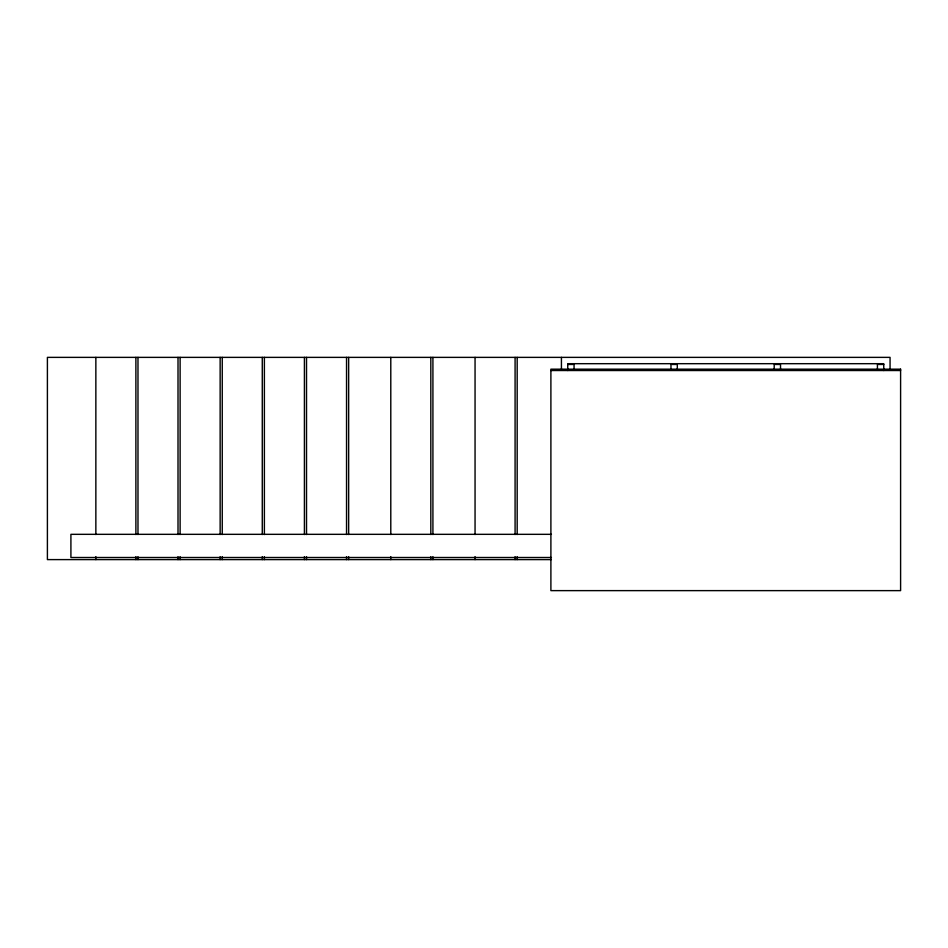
<?xml version="1.0" encoding="UTF-8"?>
<svg xmlns="http://www.w3.org/2000/svg" width="948" height="948" viewBox="0 0 948 948"><rect width="100%" height="100%" fill="white"/><g stroke="black" fill="none" stroke-linecap="round" stroke-linejoin="round"><path stroke-width="1.42" d="M567.745 364.459L574.061 364.459L574.061 369.175M883.749 364.459L877.421 364.459L877.421 369.175M550.895 370.526L900.6 370.526M551.428 534.328L70.91 534.328L70.91 557.507L551.428 557.507M551.262 559.604L47.4 559.604L47.4 357.372L890.065 357.372L890.065 369.613M883.749 370.526L883.749 363.688L567.745 363.688L567.745 370.526M780.524 369.175L780.524 364.459L774.196 364.459L774.196 369.175M677.299 369.175L677.299 364.459L670.971 364.459L670.971 369.175M561.429 357.372L561.429 369.613M517.181 357.372L517.181 534.518M517.181 556.654L517.181 559.604M515.084 357.372L515.084 534.518M515.084 556.654L515.084 559.604M475.055 357.372L475.055 534.518M475.055 556.654L475.055 559.604M432.916 357.372L432.916 534.518M432.916 556.654L432.916 559.604M430.819 357.372L430.819 534.518M430.819 556.654L430.819 559.604M390.789 357.372L390.789 534.518M390.789 556.654L390.789 559.604M348.651 357.372L348.651 534.518M348.651 556.654L348.651 559.604M346.541 357.372L346.541 534.518M346.541 556.654L346.541 559.604M306.524 357.372L306.524 534.518M306.524 556.654L306.524 559.604M304.415 357.372L304.415 534.518M304.415 556.654L304.415 559.604M264.385 357.372L264.385 534.518M264.385 556.654L264.385 559.604M262.276 357.372L262.276 534.518M262.276 556.654L262.276 559.604M222.259 357.372L222.259 534.518M222.259 556.654L222.259 559.604M220.149 357.372L220.149 534.518M220.149 556.654L220.149 559.604M180.12 357.372L180.12 534.518M180.12 556.654L180.12 559.604M178.011 357.372L178.011 534.518M178.011 556.654L178.011 559.604M137.981 357.372L137.981 534.518M137.981 556.654L137.981 559.604M135.884 357.372L135.884 534.518M135.884 556.654L135.884 559.604M95.855 357.372L95.855 534.518M95.855 556.654L95.855 559.604M900.6 369.175L550.895 369.175L550.895 590.628L900.6 590.628L900.6 369.175"/></g></svg>
